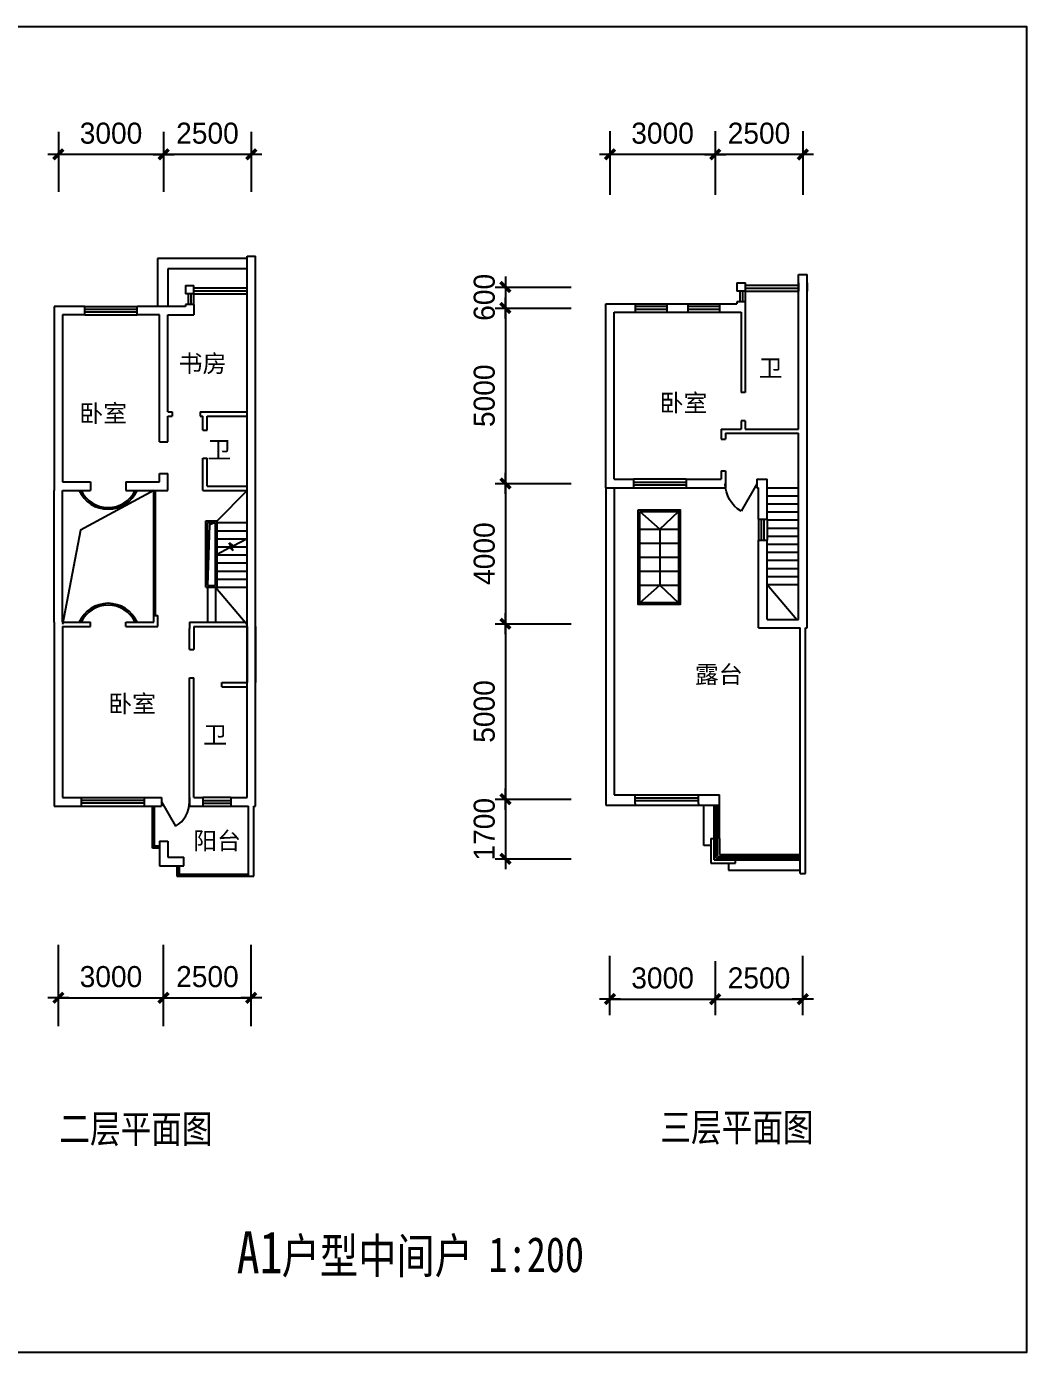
# Model space of a CAD drawing. Extents: x -295429 to -173791, y -143327 to -40994.
# Drawn here: x -265457 to -236939, y -98113 to -60313 of the extents above; entities that cross this region are included whole.
import ezdxf
from ezdxf.enums import TextEntityAlignment as Align

# ---------------------------------------------------------------- set-up
doc = ezdxf.new("R2010")
doc.units = 0
doc.header["$LTSCALE"] = 1000
doc.header["$MEASUREMENT"] = 0
doc.header["$PDMODE"] = 2
doc.layers.get('0').update_dxf_attribs({"linetype": 'CONTINUOUS'})
doc.layers.get('DEFPOINTS').update_dxf_attribs({"linetype": 'CONTINUOUS'})
for name, color, linetype in [('AXIS', 3, 'CONTINUOUS'), ('PLN-TEXT', 7, 'CONTINUOUS'), ('PUB_DIM', 3, 'CONTINUOUS'), ('PUB_TITLE', 4, 'CONTINUOUS'), ('S_SURFACE', 6, 'CONTINUOUS'), ('STAIR', 4, 'CONTINUOUS'), ('WALL', 255, 'CONTINUOUS'), ('WINDOW', 2, 'CONTINUOUS'), ('WINDOW_TEXT', 7, 'CONTINUOUS')]:
    doc.layers.add(name, color=color, linetype=linetype)
doc.styles.add('-宋体', font='', dxfattribs={"width": 0.8})
doc.styles.add('_HZTXT', font='')
doc.styles.add('DIM_FONT', font='rt.shx', dxfattribs={"width": 0.8, "bigfont": 'jd.shx'})
doc.styles.add('SIMPLEX', font='SIMPLEX.SHX')
doc.styles.get("Standard").update_dxf_attribs({"font": 'rt.shx', "bigfont": 'bigfont.shx'})
doc.styles.get('-宋体').set_extended_font_data('SimSun')
doc.styles.get('_HZTXT').set_extended_font_data('SimSun')
doc.dimstyles.new('AXIS200', dxfattribs={"dimscale": 2, "dimtxt": 300, "dimasz": 1, "dimexe": 250, "dimexo": 300, "dimgap": 150, "dimtad": 1, "dimdec": 0, "dimzin": 0, "dimdsep": 46, "dimtxsty": 'DIM_FONT', "dimblk": '_DIMX', "dimblk1": '_DIMX', "dimblk2": '_DIMX', "dimcen": 0.09, "dimdle": 30, "dimse1": 1, "dimse2": 1, "dimclrd": 256, "dimclre": 256, "dimclrt": 7, "dimadec": 0, "dimazin": 0, "dimtfac": 1, "dimtdec": 0, "dimtix": 1, "dimtmove": 2, "dimatfit": 3, "dimldrblk": '_DIMX', "dimfxl": 1, "dimtolj": 1, "dimtzin": 0, "dimarcsym": 0})

# ---------------------------------------------------------------- blocks, each defined once
blk = doc.blocks.new('M_A1SFU')
blk.add_line((-0.5, 0), (0, -0.866))
blk.add_arc((-0.5, 0), 1, 300, 0)
blk = doc.blocks.new('M_B15SGY')
at = {"linetype": 'Continuous'}
for p, q in [((-0.5, 0.5), (0.5, 0.5)), ((0.5, 0.167), (-0.5, 0.167)), ((0.5, -0.167), (-0.5, -0.167))]:
    blk.add_line(p, q, dxfattribs=at)
blk = doc.blocks.new('_DIMX')
blk.add_line((-150, 0), (150, 0))
at = {"const_width": 50}
blk.add_lwpolyline([(-70, -70), (70, 70)], dxfattribs=at)
blk = doc.blocks.new('*D29')
at = {"layer": 'DEFPOINTS', "color": 0, "transparency": 16777216}
for p in [(-261547, -63957), (-261547, -64957), (-259047, -64957)]:
    blk.add_point(p, dxfattribs=at)
at = {"layer": 'PUB_DIM', "lineweight": -2, "transparency": 16777216}
for p, q in [((-261549, -63957), (-261551, -63957)), ((-259047, -63957), (-261547, -63957)), ((-259045, -63957), (-259043, -63957))]:
    blk.add_line(p, q, dxfattribs=at)
at = {"layer": 'PUB_DIM', "lineweight": -2, "transparency": 16777216, "xscale": 2, "yscale": 2, "zscale": 2}
blk.add_blockref('_DIMX', (-261547, -63957), dxfattribs=at)
at = {"layer": 'PUB_DIM', "lineweight": -2, "transparency": 16777216, "xscale": 2, "yscale": 2, "zscale": 2, "rotation": 180}
blk.add_blockref('_DIMX', (-259047, -63957), dxfattribs=at)
at = {"layer": 'PUB_DIM', "color": 7, "transparency": 16777216, "insert": (-260297, -63357), "char_height": 600, "attachment_point": 5}
blk.add_mtext('\\A1;2500', dxfattribs=at)
blk = doc.blocks.new('*D30')
at = {"layer": 'DEFPOINTS', "color": 0, "transparency": 16777216}
for p in [(-264547, -63957), (-264547, -64957), (-261547, -64957)]:
    blk.add_point(p, dxfattribs=at)
at = {"layer": 'PUB_DIM', "lineweight": -2, "transparency": 16777216}
blk.add_line((-261549, -63957), (-264545, -63957), dxfattribs=at)
at = {"layer": 'PUB_DIM', "lineweight": -2, "transparency": 16777216, "xscale": 2, "yscale": 2, "zscale": 2, "rotation": 180}
blk.add_blockref('_DIMX', (-264547, -63957), dxfattribs=at)
at = {"layer": 'PUB_DIM', "lineweight": -2, "transparency": 16777216, "xscale": 2, "yscale": 2, "zscale": 2}
blk.add_blockref('_DIMX', (-261547, -63957), dxfattribs=at)
at = {"layer": 'PUB_DIM', "color": 7, "transparency": 16777216, "insert": (-263047, -63357), "char_height": 600, "attachment_point": 5}
blk.add_mtext('\\A1;3000', dxfattribs=at)
blk = doc.blocks.new('*D36')
at = {"layer": 'DEFPOINTS', "color": 0, "transparency": 16777216}
for p in [(-264548, -87001), (-261548, -87001), (-261548, -88001)]:
    blk.add_point(p, dxfattribs=at)
at = {"layer": 'PUB_DIM', "lineweight": -2, "transparency": 16777216}
blk.add_line((-264546, -88001), (-261550, -88001), dxfattribs=at)
at = {"layer": 'PUB_DIM', "lineweight": -2, "transparency": 16777216, "xscale": 2, "yscale": 2, "zscale": 2, "rotation": 180}
blk.add_blockref('_DIMX', (-264548, -88001), dxfattribs=at)
at = {"layer": 'PUB_DIM', "lineweight": -2, "transparency": 16777216, "xscale": 2, "yscale": 2, "zscale": 2}
blk.add_blockref('_DIMX', (-261548, -88001), dxfattribs=at)
at = {"layer": 'PUB_DIM', "color": 7, "transparency": 16777216, "insert": (-263048, -87401), "char_height": 600, "attachment_point": 5}
blk.add_mtext('\\A1;3000', dxfattribs=at)
blk = doc.blocks.new('*D37')
at = {"layer": 'DEFPOINTS', "color": 0, "transparency": 16777216}
for p in [(-261548, -87001), (-259048, -87001), (-259048, -88001)]:
    blk.add_point(p, dxfattribs=at)
at = {"layer": 'PUB_DIM', "lineweight": -2, "transparency": 16777216}
for p, q in [((-261550, -88001), (-261552, -88001)), ((-261548, -88001), (-259048, -88001)), ((-259046, -88001), (-259044, -88001))]:
    blk.add_line(p, q, dxfattribs=at)
at = {"layer": 'PUB_DIM', "lineweight": -2, "transparency": 16777216, "xscale": 2, "yscale": 2, "zscale": 2}
blk.add_blockref('_DIMX', (-261548, -88001), dxfattribs=at)
at = {"layer": 'PUB_DIM', "lineweight": -2, "transparency": 16777216, "xscale": 2, "yscale": 2, "zscale": 2, "rotation": 180}
blk.add_blockref('_DIMX', (-259048, -88001), dxfattribs=at)
at = {"layer": 'PUB_DIM', "color": 7, "transparency": 16777216, "insert": (-260298, -87401), "char_height": 600, "attachment_point": 5}
blk.add_mtext('\\A1;2500', dxfattribs=at)
blk = doc.blocks.new('*D56')
at = {"layer": 'DEFPOINTS', "color": 0, "transparency": 16777216}
for p in [(-245817, -63957), (-245817, -64957), (-243317, -64957)]:
    blk.add_point(p, dxfattribs=at)
at = {"layer": 'PUB_DIM', "lineweight": -2, "transparency": 16777216}
for p, q in [((-245819, -63957), (-245821, -63957)), ((-243317, -63957), (-245817, -63957)), ((-243315, -63957), (-243313, -63957))]:
    blk.add_line(p, q, dxfattribs=at)
at = {"layer": 'PUB_DIM', "lineweight": -2, "transparency": 16777216, "xscale": 2, "yscale": 2, "zscale": 2}
blk.add_blockref('_DIMX', (-245817, -63957), dxfattribs=at)
at = {"layer": 'PUB_DIM', "lineweight": -2, "transparency": 16777216, "xscale": 2, "yscale": 2, "zscale": 2, "rotation": 180}
blk.add_blockref('_DIMX', (-243317, -63957), dxfattribs=at)
at = {"layer": 'PUB_DIM', "color": 7, "transparency": 16777216, "insert": (-244567, -63357), "char_height": 600, "attachment_point": 5}
blk.add_mtext('\\A1;2500', dxfattribs=at)
blk = doc.blocks.new('*D57')
at = {"layer": 'DEFPOINTS', "color": 0, "transparency": 16777216}
for p in [(-248817, -63957), (-248817, -64957), (-245817, -64957)]:
    blk.add_point(p, dxfattribs=at)
at = {"layer": 'PUB_DIM', "lineweight": -2, "transparency": 16777216}
blk.add_line((-245819, -63957), (-248815, -63957), dxfattribs=at)
at = {"layer": 'PUB_DIM', "lineweight": -2, "transparency": 16777216, "xscale": 2, "yscale": 2, "zscale": 2, "rotation": 180}
blk.add_blockref('_DIMX', (-248817, -63957), dxfattribs=at)
at = {"layer": 'PUB_DIM', "lineweight": -2, "transparency": 16777216, "xscale": 2, "yscale": 2, "zscale": 2}
blk.add_blockref('_DIMX', (-245817, -63957), dxfattribs=at)
at = {"layer": 'PUB_DIM', "color": 7, "transparency": 16777216, "insert": (-247317, -63357), "char_height": 600, "attachment_point": 5}
blk.add_mtext('\\A1;3000', dxfattribs=at)
blk = doc.blocks.new('*D58')
at = {"layer": 'DEFPOINTS', "color": 0, "transparency": 16777216}
for p in [(-250800, -67739), (-251800, -68339), (-250800, -68339)]:
    blk.add_point(p, dxfattribs=at)
at = {"layer": 'PUB_DIM', "lineweight": -2, "transparency": 16777216}
for p, q in [((-251800, -67737), (-251800, -67735)), ((-251800, -67739), (-251800, -68339)), ((-251800, -68341), (-251800, -68343))]:
    blk.add_line(p, q, dxfattribs=at)
at = {"layer": 'PUB_DIM', "lineweight": -2, "transparency": 16777216, "xscale": 2, "yscale": 2, "zscale": 2}
for p, rotation in [((-251800, -67739), 270), ((-251800, -68339), 90)]:
    blk.add_blockref('_DIMX', p, dxfattribs=dict(at, rotation=rotation))
at = {"layer": 'PUB_DIM', "color": 7, "transparency": 16777216, "insert": (-252400, -68033), "char_height": 600, "attachment_point": 5, "rotation": 90}
blk.add_mtext('\\A1;600', dxfattribs=at)
blk = doc.blocks.new('*D59')
at = {"layer": 'DEFPOINTS', "color": 0, "transparency": 16777216}
for p in [(-250800, -68339), (-251800, -73339), (-250800, -73339)]:
    blk.add_point(p, dxfattribs=at)
at = {"layer": 'PUB_DIM', "lineweight": -2, "transparency": 16777216}
blk.add_line((-251800, -68341), (-251800, -73337), dxfattribs=at)
at = {"layer": 'PUB_DIM', "lineweight": -2, "transparency": 16777216, "xscale": 2, "yscale": 2, "zscale": 2}
for p, rotation in [((-251800, -68339), 90), ((-251800, -73339), 270)]:
    blk.add_blockref('_DIMX', p, dxfattribs=dict(at, rotation=rotation))
at = {"layer": 'PUB_DIM', "color": 7, "transparency": 16777216, "insert": (-252400, -70839), "char_height": 600, "attachment_point": 5, "rotation": 90}
blk.add_mtext('\\A1;5000', dxfattribs=at)
blk = doc.blocks.new('*D60')
at = {"layer": 'DEFPOINTS', "color": 0, "transparency": 16777216}
for p in [(-250800, -73339), (-251800, -77339), (-250800, -77339)]:
    blk.add_point(p, dxfattribs=at)
at = {"layer": 'PUB_DIM', "lineweight": -2, "transparency": 16777216}
blk.add_line((-251800, -73341), (-251800, -77337), dxfattribs=at)
at = {"layer": 'PUB_DIM', "lineweight": -2, "transparency": 16777216, "xscale": 2, "yscale": 2, "zscale": 2}
for p, rotation in [((-251800, -73339), 90), ((-251800, -77339), 270)]:
    blk.add_blockref('_DIMX', p, dxfattribs=dict(at, rotation=rotation))
at = {"layer": 'PUB_DIM', "color": 7, "transparency": 16777216, "insert": (-252400, -75339), "char_height": 600, "attachment_point": 5, "rotation": 90}
blk.add_mtext('\\A1;4000', dxfattribs=at)
blk = doc.blocks.new('*D61')
at = {"layer": 'DEFPOINTS', "color": 0, "transparency": 16777216}
for p in [(-250800, -77339), (-251800, -82339), (-250800, -82339)]:
    blk.add_point(p, dxfattribs=at)
at = {"layer": 'PUB_DIM', "lineweight": -2, "transparency": 16777216}
blk.add_line((-251800, -77341), (-251800, -82337), dxfattribs=at)
at = {"layer": 'PUB_DIM', "lineweight": -2, "transparency": 16777216, "xscale": 2, "yscale": 2, "zscale": 2}
for p, rotation in [((-251800, -77339), 90), ((-251800, -82339), 270)]:
    blk.add_blockref('_DIMX', p, dxfattribs=dict(at, rotation=rotation))
at = {"layer": 'PUB_DIM', "color": 7, "transparency": 16777216, "insert": (-252400, -79839), "char_height": 600, "attachment_point": 5, "rotation": 90}
blk.add_mtext('\\A1;5000', dxfattribs=at)
blk = doc.blocks.new('*D62')
at = {"layer": 'DEFPOINTS', "color": 0, "transparency": 16777216}
for p in [(-250800, -82339), (-251800, -84039), (-250800, -84039)]:
    blk.add_point(p, dxfattribs=at)
at = {"layer": 'PUB_DIM', "lineweight": -2, "transparency": 16777216}
blk.add_line((-251800, -82341), (-251800, -84037), dxfattribs=at)
at = {"layer": 'PUB_DIM', "lineweight": -2, "transparency": 16777216, "xscale": 2, "yscale": 2, "zscale": 2}
for p, rotation in [((-251800, -82339), 90), ((-251800, -84039), 270)]:
    blk.add_blockref('_DIMX', p, dxfattribs=dict(at, rotation=rotation))
at = {"layer": 'PUB_DIM', "color": 7, "transparency": 16777216, "insert": (-252400, -83197), "char_height": 600, "attachment_point": 5, "rotation": 90}
blk.add_mtext('\\A1;1700', dxfattribs=at)
blk = doc.blocks.new('*D63')
at = {"layer": 'DEFPOINTS', "color": 0, "transparency": 16777216}
for p in [(-248817, -87039), (-245817, -87039), (-245817, -88039)]:
    blk.add_point(p, dxfattribs=at)
at = {"layer": 'PUB_DIM', "lineweight": -2, "transparency": 16777216}
blk.add_line((-248815, -88039), (-245819, -88039), dxfattribs=at)
at = {"layer": 'PUB_DIM', "lineweight": -2, "transparency": 16777216, "xscale": 2, "yscale": 2, "zscale": 2, "rotation": 180}
blk.add_blockref('_DIMX', (-248817, -88039), dxfattribs=at)
at = {"layer": 'PUB_DIM', "lineweight": -2, "transparency": 16777216, "xscale": 2, "yscale": 2, "zscale": 2}
blk.add_blockref('_DIMX', (-245817, -88039), dxfattribs=at)
at = {"layer": 'PUB_DIM', "color": 7, "transparency": 16777216, "insert": (-247317, -87439), "char_height": 600, "attachment_point": 5}
blk.add_mtext('\\A1;3000', dxfattribs=at)
blk = doc.blocks.new('*D64')
at = {"layer": 'DEFPOINTS', "color": 0, "transparency": 16777216}
for p in [(-245817, -87039), (-243317, -87039), (-243317, -88039)]:
    blk.add_point(p, dxfattribs=at)
at = {"layer": 'PUB_DIM', "lineweight": -2, "transparency": 16777216}
for p, q in [((-245819, -88039), (-245821, -88039)), ((-245817, -88039), (-243317, -88039)), ((-243315, -88039), (-243313, -88039))]:
    blk.add_line(p, q, dxfattribs=at)
at = {"layer": 'PUB_DIM', "lineweight": -2, "transparency": 16777216, "xscale": 2, "yscale": 2, "zscale": 2}
blk.add_blockref('_DIMX', (-245817, -88039), dxfattribs=at)
at = {"layer": 'PUB_DIM', "lineweight": -2, "transparency": 16777216, "xscale": 2, "yscale": 2, "zscale": 2, "rotation": 180}
blk.add_blockref('_DIMX', (-243317, -88039), dxfattribs=at)
at = {"layer": 'PUB_DIM', "color": 7, "transparency": 16777216, "insert": (-244567, -87439), "char_height": 600, "attachment_point": 5}
blk.add_mtext('\\A1;2500', dxfattribs=at)
blk = doc.blocks.new('_DBLK')
blk.add_line((-0.5, 0), (0, -0.866))
blk.add_arc((-0.5, 0), 1, 300, 0)
at = {"layer": 'WINDOW_TEXT', "style": 'SIMPLEX', "flags": 9}
blk.add_attdef('A', text='', height=1, dxfattribs=at).set_placement((0, 1.5), align=Align.MIDDLE)

msp = doc.modelspace()

# ---------------------------------------------------------------- linework, layer by layer
for p, q in [((-245696.8, -82508.9), (-245696.8, -82218.9)), ((-261427.5, -83996.1), (-260967.5, -83996.1))]:
    msp.add_line(p, q)
at = {"layer": 'AXIS'}
for p, q in [((-264547.5, -63315.2), (-264547.5, -65024.4)), ((-261547.5, -63315.2), (-261547.5, -65024.4)), ((-259047.5, -63315.2), (-259047.5, -65024.4)), ((-248816.8, -63296.8), (-248816.8, -65108.2)), ((-245816.8, -63296.8), (-245816.8, -65108.2)), ((-243316.8, -63296.8), (-243316.8, -65108.2)), ((-252090.8, -67738.9), (-249920.2, -67738.9)), ((-252090.8, -68338.9), (-249920.2, -68338.9)), ((-252090.8, -73338.9), (-249920.2, -73338.9)), ((-252090.8, -77338.9), (-249920.2, -77338.9)), ((-252090.8, -82338.9), (-249920.2, -82338.9)), ((-252090.8, -84038.9), (-249920.2, -84038.9)), ((-264547.5, -88813), (-264547.5, -86493.4)), ((-261547.5, -88813), (-261547.5, -86493.4)), ((-259047.5, -88813), (-259047.5, -86493.4)), ((-248816.8, -88495), (-248816.8, -86803.4)), ((-243316.8, -88495), (-243316.8, -86803.4)), ((-245816.8, -86953.4), (-245816.8, -88493.5))]:
    msp.add_line(p, q, dxfattribs=at)
at = {"layer": 'PUB_TITLE'}
msp.add_lwpolyline([(-290398.8, -98112.6), (-290398.8, -60312.6), (-236938.8, -60312.6), (-236938.8, -98112.6)], close=True, dxfattribs=at)
at = {"layer": 'S_SURFACE'}
msp.add_line((-243391.8, -77458.9), (-243391.8, -77458.9), dxfattribs=at)
at = {"layer": 'STAIR'}
for p, q in [((-261827.5, -77106.1), (-261827.5, -73536.1)), ((-261777.5, -77106.1), (-261777.5, -73536.1)), ((-260017.5, -74406.1), (-259167.5, -73536.1)), ((-248936.8, -73458.9), (-248936.8, -82508.9)), ((-248696.8, -73458.9), (-248696.8, -82218.9)), ((-244336.8, -73458.9), (-243436.8, -73458.9)), ((-244336.8, -73688.9), (-243436.8, -73688.9)), ((-244336.8, -73918.9), (-243436.8, -73918.9)), ((-260347.5, -76296.1), (-260347.5, -74406.1)), ((-260347.5, -74406.1), (-260017.5, -74406.1)), ((-260297.5, -76246.1), (-260297.5, -74456.1)), ((-260297.5, -74456.1), (-260067.5, -74456.1)), ((-260067.5, -76246.1), (-260067.5, -74456.1)), ((-260017.5, -76296.1), (-260017.5, -74406.1)), ((-260017.5, -74456.1), (-259167.5, -74456.1)), ((-259167.5, -76296.1), (-259167.5, -74436.1)), ((-258927.5, -76296.1), (-258927.5, -74436.1)), ((-247966.8, -74138.9), (-247396.8, -74638.9)), ((-247396.8, -74638.9), (-246866.8, -74138.9)), ((-244336.8, -74148.9), (-243436.8, -74148.9)), ((-244336.8, -74378.9), (-243436.8, -74378.9)), ((-243436.8, -76218.9), (-243436.8, -74358.9)), ((-243196.8, -76218.9), (-243196.8, -74358.9)), ((-260017.5, -74686.1), (-259167.5, -74686.1)), ((-247966.8, -74638.9), (-246866.8, -74638.9)), ((-247396.8, -74638.9), (-247396.8, -76238.9)), ((-244336.8, -74608.9), (-243436.8, -74608.9)), ((-244336.8, -74838.9), (-243436.8, -74838.9)), ((-260017.5, -74916.1), (-259167.5, -74916.1)), ((-260017.5, -75146.1), (-259614.8, -75146.1)), ((-260017.5, -75349.9), (-259670.7, -75168.8)), ((-259561.9, -75247.4), (-259673.1, -75034.6)), ((-259673.1, -75034.6), (-259564.3, -75113.2)), ((-259670.7, -75168.8), (-259561.9, -75247.4)), ((-259614.8, -75146.1), (-259167.5, -75146.1)), ((-259564.3, -75113.2), (-259167.5, -74905.9)), ((-247966.8, -75038.9), (-246866.8, -75038.9)), ((-244336.8, -75068.9), (-243436.8, -75068.9)), ((-260017.5, -75376.1), (-259167.5, -75376.1)), ((-247966.8, -75438.9), (-246866.8, -75438.9)), ((-244336.8, -75298.9), (-243436.8, -75298.9)), ((-244336.8, -75528.9), (-243436.8, -75528.9)), ((-260017.5, -75606.1), (-259167.5, -75606.1)), ((-260017.5, -75836.1), (-259167.5, -75836.1)), ((-247966.8, -75838.9), (-246866.8, -75838.9)), ((-244336.8, -75758.9), (-243436.8, -75758.9)), ((-260347.5, -76296.1), (-259167.5, -76296.1)), ((-260297.5, -76246.1), (-260067.5, -76246.1)), ((-260297.5, -76296.1), (-260297.5, -77296.1)), ((-260067.5, -76296.1), (-260067.5, -77296.1)), ((-260067.5, -76296.1), (-259167.5, -77356.1)), ((-260017.5, -76066.1), (-259167.5, -76066.1)), ((-247966.8, -76238.9), (-246866.8, -76238.9)), ((-247966.8, -76738.9), (-247396.8, -76238.9)), ((-247396.8, -76238.9), (-246866.8, -76738.9)), ((-244336.8, -75988.9), (-243436.8, -75988.9)), ((-244336.8, -76218.9), (-243487.7, -77218.9)), ((-244336.8, -76218.9), (-243436.8, -76218.9)), ((-248696.8, -82218.9), (-248096.8, -82218.9)), ((-248096.8, -82218.9), (-246296.8, -82218.9)), ((-248096.8, -82458.9), (-248096.8, -82218.9)), ((-248096.8, -82298.9), (-246296.8, -82298.9)), ((-248096.8, -82378.9), (-246296.8, -82378.9)), ((-246296.8, -82218.9), (-245696.8, -82218.9)), ((-246296.8, -82458.9), (-246296.8, -82218.9)), ((-248936.8, -82508.9), (-245696.8, -82508.9)), ((-248096.8, -82458.9), (-248096.8, -82508.9)), ((-246296.8, -82458.9), (-246296.8, -82508.9)), ((-246136.8, -83658.9), (-246136.8, -82508.9)), ((-245846.8, -84068.9), (-245846.8, -82508.9)), ((-245796.8, -84018.9), (-245796.8, -82508.9)), ((-245746.8, -83968.9), (-245746.8, -82508.9)), ((-245696.8, -83458.9), (-245696.8, -82508.9)), ((-245936.8, -83458.9), (-245846.8, -83458.9)), ((-245936.8, -83458.9), (-245936.8, -84158.9)), ((-245696.8, -83458.9), (-245696.8, -83918.9)), ((-245936.8, -83658.9), (-246136.8, -83658.9)), ((-245936.8, -84158.9), (-245237.3, -84158.9)), ((-245846.8, -84068.9), (-243391.8, -84068.9)), ((-245796.8, -84018.9), (-243391.8, -84018.9)), ((-245746.8, -83968.9), (-243391.8, -83968.9)), ((-245696.8, -83918.9), (-245236.8, -83918.9)), ((-245436.8, -84158.4), (-245436.8, -84358.9)), ((-245237.3, -84158.9), (-245236.8, -84158.4)), ((-245236.8, -83918.9), (-243391.8, -83918.9)), ((-245236.8, -84158.4), (-245236.8, -84068.9)), ((-245236.3, -84098.9), (-245236.8, -84099.4)), ((-245436.8, -84358.9), (-243391.8, -84358.9))]:
    msp.add_line(p, q, dxfattribs=at)
for points in [[(-261827.5, -73536.1), (-263920.9, -74666.4), (-264427.5, -77356.1)], [(-260067.5, -74456.1), (-260234.1, -74520.7), (-260297.5, -76246.1)]]:
    msp.add_lwpolyline(points, dxfattribs=at)
for points in [[(-248016.8, -74088.9), (-246816.8, -74088.9), (-246816.8, -76788.9), (-248016.8, -76788.9)], [(-247966.8, -74138.9), (-246866.8, -74138.9), (-246866.8, -76738.9), (-247966.8, -76738.9)]]:
    msp.add_lwpolyline(points, close=True, dxfattribs=at)
at = {"layer": 'WALL'}
for p, q in [((-259167.5, -82296.1), (-259167.5, -66856.1)), ((-259167.5, -66856.1), (-258927.5, -66856.1)), ((-258927.5, -82536.1), (-258927.5, -66856.1)), ((-245196.8, -67618.9), (-244956.8, -67618.9)), ((-245196.8, -67618.9), (-245196.8, -67858.9)), ((-245196.8, -67618.9), (-245196.8, -67858.9)), ((-244956.8, -67858.9), (-244956.8, -67618.9)), ((-243436.8, -71788.9), (-243436.8, -67378.9)), ((-243436.8, -67378.9), (-243196.8, -67378.9)), ((-243436.8, -67618.9), (-243436.8, -67858.9)), ((-243436.8, -67858.9), (-243436.8, -67618.9)), ((-243436.8, -71788.9), (-243436.8, -67618.9)), ((-243196.8, -71788.9), (-243196.8, -67378.9)), ((-243196.8, -77458.9), (-243196.8, -67618.9)), ((-243196.8, -67858.9), (-243196.8, -67618.9)), ((-243196.8, -67618.9), (-243196.8, -67858.9)), ((-260927.5, -67696.1), (-260687.5, -67696.1)), ((-260927.5, -67696.1), (-260927.5, -67936.1)), ((-260927.5, -67696.1), (-260927.5, -67936.1)), ((-260687.5, -67936.1), (-260927.5, -67936.1)), ((-260687.5, -67936.1), (-260687.5, -67696.1)), ((-260687.5, -67936.1), (-260687.5, -67936.1)), ((-259167.5, -71296.1), (-259167.5, -67936.1)), ((-258927.5, -71296.1), (-258927.5, -67936.1)), ((-244956.8, -67858.9), (-245196.8, -67858.9)), ((-244956.8, -67858.9), (-244956.8, -67858.9)), ((-263797.5, -68296.1), (-264667.5, -68296.1)), ((-264667.5, -68296.1), (-264667.5, -73536.1)), ((-263797.5, -68536.1), (-263797.5, -68296.1)), ((-260927.5, -68296.1), (-262297.5, -68296.1)), ((-262297.5, -68536.1), (-262297.5, -68296.1)), ((-260927.5, -68236.1), (-260927.5, -68296.1)), ((-260687.5, -68236.1), (-260927.5, -68236.1)), ((-260687.5, -68236.1), (-260687.5, -68536.1)), ((-248936.8, -68218.9), (-248096.8, -68218.9)), ((-248936.8, -73458.9), (-248936.8, -68218.9)), ((-248096.8, -68218.9), (-248096.8, -68458.9)), ((-247196.8, -68218.9), (-246596.8, -68218.9)), ((-247196.8, -68218.9), (-247196.8, -68458.9)), ((-246596.8, -68218.9), (-246596.8, -68458.9)), ((-245696.8, -68218.9), (-245696.8, -68458.9)), ((-245696.8, -68218.9), (-245196.8, -68218.9)), ((-244956.8, -68158.9), (-245196.8, -68158.9)), ((-245196.8, -68158.9), (-245196.8, -68218.9)), ((-244957.3, -68158.9), (-244957.3, -70748.9)), ((-263797.5, -68536.1), (-264427.5, -68536.1)), ((-264427.5, -68536.1), (-264427.5, -73296.1)), ((-261667.5, -68536.1), (-262297.5, -68536.1)), ((-261667.5, -72156.1), (-261667.5, -68536.1)), ((-261427.5, -71296.1), (-261427.5, -68536.1)), ((-261427.5, -68536.1), (-260687.5, -68536.1)), ((-248696.8, -73218.9), (-248696.8, -68458.9)), ((-248696.8, -68458.9), (-248096.8, -68458.9)), ((-247196.8, -68458.9), (-246596.8, -68458.9)), ((-245696.8, -68458.9), (-245077.3, -68458.9)), ((-245077.3, -68458.9), (-245077.3, -70748.9)), ((-244957.3, -70748.9), (-245077.3, -70748.9)), ((-261427.5, -71296.1), (-261307.5, -71296.1)), ((-261427.5, -72156.1), (-261427.5, -71416.1)), ((-261427.5, -71416.1), (-261307.5, -71416.1)), ((-261307.5, -71296.1), (-261307.5, -71416.1)), ((-260507.5, -71296.1), (-259167.5, -71296.1)), ((-260507.5, -71296.1), (-260507.5, -71416.1)), ((-260507.5, -71416.1), (-260427.5, -71416.1)), ((-260427.5, -71816.1), (-260427.5, -71416.1)), ((-260307.5, -71296.6), (-260307, -71296.1)), ((-260307.5, -71416.1), (-259167.5, -71416.1)), ((-260307.5, -71816.1), (-260307.5, -71416.1)), ((-260307.5, -71416.6), (-260307, -71416.1)), ((-259167.5, -73416.1), (-259167.5, -71416.1)), ((-258927.5, -73416.1), (-258927.5, -71416.1)), ((-260427.5, -71816.1), (-260307.5, -71816.1)), ((-245647.3, -71788.9), (-245077.3, -71788.9)), ((-245647.3, -71788.9), (-245647.3, -72078.9)), ((-244957.3, -71548.9), (-245077.3, -71548.9)), ((-245077.3, -71548.9), (-245077.3, -71788.9)), ((-244957.3, -71548.9), (-244957.3, -71788.9)), ((-244957.3, -71788.9), (-243436.8, -71788.9)), ((-244576.8, -71789.4), (-244576.3, -71788.9)), ((-261667.5, -72156.1), (-261427.5, -72156.1)), ((-245647.3, -72078.9), (-245527.3, -72078.9)), ((-245527.3, -71908.9), (-243436.8, -71908.9)), ((-245527.3, -71908.9), (-245527.3, -72078.9)), ((-244576.8, -71909.4), (-244576.3, -71908.9)), ((-243436.8, -73338.9), (-243436.8, -71908.9)), ((-243436.8, -77218.9), (-243436.8, -71908.9)), ((-243196.8, -73338.9), (-243196.8, -71908.9)), ((-260427.5, -73535.6), (-260427.5, -72616.1)), ((-260427.5, -72616.1), (-260307.5, -72616.1)), ((-260307.5, -73415.6), (-260307.5, -72616.1)), ((-264427.5, -73296.1), (-263627.5, -73296.1)), ((-263627.5, -73296.1), (-263627.5, -73536.1)), ((-262627.5, -73296.1), (-261667.5, -73296.1)), ((-262627.5, -73296.1), (-262627.5, -73536.1)), ((-261667.5, -73296.1), (-261667.5, -73056.1)), ((-261667.5, -73056.1), (-261427.5, -73056.1)), ((-261427.5, -73536.1), (-261427.5, -73056.1)), ((-248696.8, -73218.9), (-248146.8, -73218.9)), ((-248146.8, -73218.9), (-248146.8, -73458.9)), ((-246646.8, -73218.9), (-245647.3, -73218.9)), ((-246646.8, -73218.9), (-246646.8, -73458.9)), ((-245647.3, -72978.9), (-245647.3, -73218.9)), ((-245647.3, -72978.9), (-245527.3, -72978.9)), ((-245527.3, -72978.9), (-245527.3, -73458.9)), ((-245527.3, -73218.9), (-245527.3, -73458.9)), ((-244627.3, -73218.9), (-244336.8, -73218.9)), ((-244627.3, -73218.9), (-244627.3, -73458.9)), ((-244336.8, -74358.9), (-244336.8, -73218.9)), ((-264667.5, -77296.1), (-264667.5, -73536.1)), ((-264427.5, -73536.1), (-263627.5, -73536.1)), ((-264427.5, -77296.1), (-264427.5, -73536.1)), ((-262627.5, -73536.1), (-261427.5, -73536.1)), ((-260427.5, -73535.6), (-260427, -73536.1)), ((-260427, -73536.1), (-259167.5, -73536.1)), ((-260307.5, -73415.6), (-260307, -73416.1)), ((-260307, -73416.1), (-259167.5, -73416.1)), ((-259167.5, -77296.1), (-259167.5, -73536.1)), ((-258927.5, -77296.1), (-258927.5, -73536.1)), ((-248936.8, -73458.9), (-248146.8, -73458.9)), ((-246646.8, -73458.9), (-245527.3, -73458.9)), ((-244627.3, -73458.9), (-244576.8, -73458.9)), ((-244576.8, -74358.9), (-244576.8, -73458.9)), ((-243196.8, -77278.9), (-243196.8, -73458.9)), ((-244576.8, -74358.9), (-244336.8, -74358.9)), ((-244576.8, -77458.9), (-244576.8, -74958.9)), ((-244576.8, -74958.9), (-244336.8, -74958.9)), ((-244336.8, -77218.9), (-244336.8, -74958.9)), ((-261827.5, -77296.1), (-261827.5, -77106.1)), ((-261827.5, -77106.1), (-261707.5, -77106.1)), ((-261707.5, -77416.1), (-261707.5, -77106.1)), ((-264667.5, -77296.1), (-264667.5, -82536.1)), ((-264427.5, -77296.1), (-263627.5, -77296.1)), ((-264427.5, -77416.1), (-264427.5, -82296.1)), ((-264427.5, -77416.1), (-263627.5, -77416.1)), ((-263627.5, -77416.1), (-263627.5, -77296.1)), ((-262627.5, -77296.1), (-261827.5, -77296.1)), ((-262627.5, -77416.1), (-262627.5, -77296.1)), ((-262627.5, -77416.1), (-261707.5, -77416.1)), ((-260807.5, -77296.1), (-259167.5, -77296.1)), ((-260807.5, -77296.1), (-260807.5, -77476.1)), ((-260807.5, -78076.1), (-260807.5, -77476.1)), ((-260687.5, -77416.1), (-259167.5, -77416.1)), ((-260687.5, -77416.1), (-260687.5, -78076.1)), ((-259167.5, -77416.1), (-259167.5, -79016.1)), ((-258927.5, -77416.1), (-258927.5, -79016.1)), ((-244576.8, -77458.9), (-243391.8, -77458.9)), ((-244336.8, -77218.9), (-243436.8, -77218.9)), ((-243391.8, -84458.9), (-243391.8, -77458.9)), ((-243241.8, -84458.9), (-243241.8, -77458.9)), ((-243241.8, -77458.9), (-243196.8, -77458.9)), ((-260807.5, -78076.1), (-260687.5, -78076.1)), ((-260807.5, -82536.1), (-260807.5, -78876.1)), ((-260807.5, -78876.1), (-260687.5, -78876.1)), ((-260687.5, -79016.1), (-260687.5, -78876.1)), ((-260687.5, -79136.1), (-260687.5, -79016.1)), ((-260687.5, -82296.1), (-260687.5, -79136.1)), ((-259887.5, -79016.1), (-259167.5, -79016.1)), ((-259887.5, -79136.1), (-259887.5, -79016.1)), ((-259887.5, -79136.1), (-259167.5, -79136.1)), ((-259167.5, -82296.1), (-259167.5, -79136.1)), ((-258927.5, -82296.1), (-258927.5, -79136.1)), ((-264427.5, -82296.1), (-263887.5, -82296.1)), ((-263887.5, -82536.1), (-263887.5, -82296.1)), ((-262087.5, -82536.1), (-262087.5, -82296.1)), ((-262087.5, -82296.1), (-261607.5, -82296.1)), ((-261607.5, -82296.1), (-261607.5, -82536.1)), ((-260807.5, -82296.1), (-260807.5, -82536.1)), ((-260687.5, -82296.1), (-260427.5, -82296.1)), ((-260427.5, -82296.1), (-260427.5, -82536.1)), ((-259627.5, -82296.1), (-259167.5, -82296.1)), ((-259627.5, -82296.1), (-259627.5, -82536.1)), ((-264667.5, -82536.1), (-263887.5, -82536.1)), ((-262087.5, -82536.1), (-261607.5, -82536.1)), ((-260807.5, -82536.1), (-260427.5, -82536.1)), ((-259627.5, -82536.1), (-259122.5, -82536.1)), ((-259122.5, -84536.1), (-259122.5, -82536.1)), ((-259122.5, -84536.1), (-259122.5, -82536.1)), ((-258972.5, -84536.1), (-258972.5, -82536.1)), ((-258972.5, -84536.1), (-258972.5, -82536.1)), ((-258972.5, -82536.1), (-258927.5, -82536.1)), ((-261667.5, -83536.1), (-261427.5, -83536.1)), ((-261667.5, -83536.1), (-261667.5, -84236.1)), ((-261427.5, -83536.1), (-261427.5, -83996.1)), ((-261667.5, -84236.1), (-260968, -84236.1)), ((-260968, -84236.1), (-260967.5, -84235.6)), ((-260967.5, -84235.6), (-260967.5, -83996.1)), ((-260967, -84176.1), (-260967.5, -84176.6)), ((-259122.5, -84536.1), (-258972.5, -84536.1)), ((-243391.8, -84458.9), (-243241.8, -84458.9))]:
    msp.add_line(p, q, dxfattribs=at)
at = {"layer": 'WINDOW'}
for p, q in [((-259167.5, -66926.1), (-261717.5, -66926.1)), ((-261717.5, -66926.1), (-261717.5, -68296.1)), ((-259167.5, -67216.1), (-261427.5, -67216.1)), ((-261427.5, -67216.1), (-261427.5, -68296.1)), ((-263797.5, -68296.1), (-262297.5, -68296.1)), ((-248096.8, -68218.9), (-245696.8, -68218.9)), ((-248146.8, -73458.9), (-246646.8, -73458.9)), ((-244576.8, -74358.9), (-244576.8, -74958.9)), ((-263887.5, -82536.1), (-262087.5, -82536.1)), ((-261867.5, -83736.1), (-261867.5, -82536.1)), ((-261837.5, -83706.1), (-261837.5, -82536.1)), ((-261807.5, -83676.1), (-261807.5, -82536.1)), ((-260427.5, -82536.1), (-259627.5, -82536.1)), ((-261667.5, -83736.1), (-261867.5, -83736.1)), ((-261667.5, -83706.1), (-261837.5, -83706.1)), ((-261667.5, -83676.1), (-261807.5, -83676.1)), ((-261167.5, -84235.6), (-261167.5, -84536.1)), ((-261137.5, -84235.6), (-261137.5, -84506.1)), ((-261107.5, -84235.6), (-261107.5, -84476.1)), ((-261167.5, -84536.1), (-259122.5, -84536.1)), ((-261137.5, -84506.1), (-259122.5, -84506.1)), ((-261107.5, -84476.1), (-259122.5, -84476.1))]:
    msp.add_line(p, q, dxfattribs=at)
for centre, radius, start, end in [((-263127.5, -73176.1), 900, 203.57818, 336.42182), ((-263127.5, -73176.1), 850, 205.05762, 334.94238), ((-263127.5, -77656.1), 900, 23.57818, 156.42182), ((-263127.5, -77656.1), 850, 25.05762, 154.94238)]:
    msp.add_arc(centre, radius, start, end, dxfattribs=at)

# ---------------------------------------------------------------- block references
for name, p, xscale, yscale, zscale, rotation in [('M_B15SGY', (-260807.5, -68086.1), 300, -239.9999999999927, 300, 90), ('M_B15SGY', (-245076.8, -68008.9), 300, -239.9999999999927, 300, 90), ('M_B15SGY', (-247396.8, -73338.9), 1500, -239.9999999999982, 1500, 180), ('_DBLK', (-245077.8, -73347), 900, -900, 900, 180), ('M_B15SGY', (-244456.8, -74658.9), 600, 239.9999999999854, 600, 270), ('M_B15SGY', (-260027.5, -82416.1), 800, -240, 800, 180), ('M_A1SFU', (-261207.5, -82416.1), -800, -800, 800, 180)]:
    msp.add_blockref(name, p, dxfattribs=dict(at, xscale=xscale, yscale=yscale, zscale=zscale, rotation=rotation))
for p, xscale, yscale, zscale in [((-259927.5, -67816.1), 1520, -239.9999999999982, 1520), ((-244196.8, -67738.9), 1520, -239.9999999999982, 1520), ((-263047.5, -68416.1), 1500, -240, 1500), ((-247646.8, -68338.9), 900, -240, 900), ((-246146.8, -68338.9), 900, -240, 900), ((-262987.5, -82416.1), 1800, 240, 1800)]:
    msp.add_blockref('M_B15SGY', p, dxfattribs=dict(at, xscale=xscale, yscale=yscale, zscale=zscale))

# ---------------------------------------------------------------- texts
at = {"style": '_HZTXT'}
for s, p in [('书房', (-261119.3, -70169)), ('卫', (-244576.8, -70297.5)), ('卧室', (-263951.6, -71589.8)), ('卧室', (-247400.6, -71291.1)), ('卫', (-260299.7, -72626.2)), ('露台', (-246394, -79033)), ('卧室', (-263126.2, -79868.2)), ('卫', (-260418.5, -80753.6)), ('阳台', (-260704.5, -83774.5))]:
    msp.add_text(s, height=500, dxfattribs=at).set_placement(p)
at = {"layer": 'PLN-TEXT', "width": 0.8}
for s, height, style, p in [('二层平面图  ', 800, '-宋体', (-264519.4, -92135.5)), ('三层平面图 ', 800, '-宋体', (-247378.9, -92093.1)), ('A1', 1200, '_HZTXT', (-259462.3, -95857.3)), ('户型中间户    ', 1000, '_HZTXT', (-258180.8, -95857.3)), ('1:200', 1000, '_HZTXT', (-252279.4, -95821.3))]:
    msp.add_text(s, height=height, dxfattribs=dict(at, style=style)).set_placement(p)

# ---------------------------------------------------------------- dimensions: what is measured, and where the dimension line sits
at = {"layer": 'PUB_DIM'}
for p1, p2, picture, middle in [((-261547.5, -64957), (-264547.5, -64957), '*D30', (-263047.5, -63357)), ((-259047.5, -64957), (-261547.5, -64957), '*D29', (-260297.5, -63357)), ((-245816.7, -64957), (-248816.7, -64957), '*D57', (-247316.7, -63357)), ((-243316.7, -64957), (-245816.7, -64957), '*D56', (-244566.7, -63357)), ((-250799.8, -68338.9), (-250799.8, -73338.9), '*D59', (-252399.8, -70838.9)), ((-250799.8, -73338.9), (-250799.8, -77338.9), '*D60', (-252399.8, -75338.9)), ((-250799.8, -77338.9), (-250799.8, -82338.9), '*D61', (-252399.8, -79838.9)), ((-264547.5, -87001.1), (-261547.5, -87001.1), '*D36', (-263047.5, -87401.1)), ((-261547.5, -87001.1), (-259047.5, -87001.1), '*D37', (-260297.5, -87401.1)), ((-248816.8, -87039.1), (-245816.8, -87039.1), '*D63', (-247316.8, -87439.1)), ((-245816.8, -87039.1), (-243316.8, -87039.1), '*D64', (-244566.8, -87439.1))]:
    dim = msp.add_aligned_dim(p1=p1, p2=p2, distance=-1000, dimstyle='AXIS200', override={"dimtxsty": 'Standard'}, dxfattribs=at)
    dim.commit()
    dim.dimension.update_dxf_attribs({"geometry": picture, "text_midpoint": middle})
for base, p1, p2, picture, middle in [((-251799.8, -68338.9), (-250799.8, -67738.9), (-250799.8, -68338.9), '*D58', (-252399.8, -68032.6)), ((-251799.8, -84038.9), (-250799.8, -82338.9), (-250799.8, -84038.9), '*D62', (-252399.8, -83197.3))]:
    dim = msp.add_linear_dim(base=base, p1=p1, p2=p2, angle=270, dimstyle='AXIS200', override={"dimtxsty": 'Standard'}, dxfattribs=at)
    dim.commit()
    dim.dimension.update_dxf_attribs({"geometry": picture, "text_midpoint": middle, "dimtype": 161})

doc.saveas('drawing.dxf')
